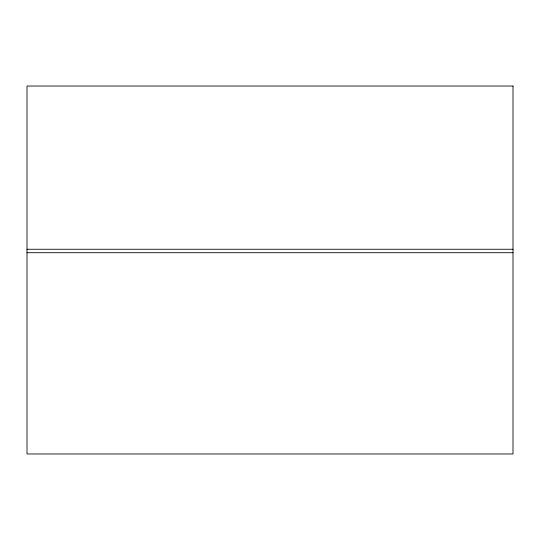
<?xml version="1.0" encoding="UTF-8"?>
<svg xmlns="http://www.w3.org/2000/svg" width="540" height="540" viewBox="0 0 540 540"><rect width="100%" height="100%" fill="white"/><g stroke="black" fill="none" stroke-linecap="round" stroke-linejoin="round"><path stroke-width="0.81" d="M27 249.264L513 249.264M27 252.707L513 252.707M513 86.029L27 86.029L27 453.971L513 453.971L513 86.029"/></g></svg>
